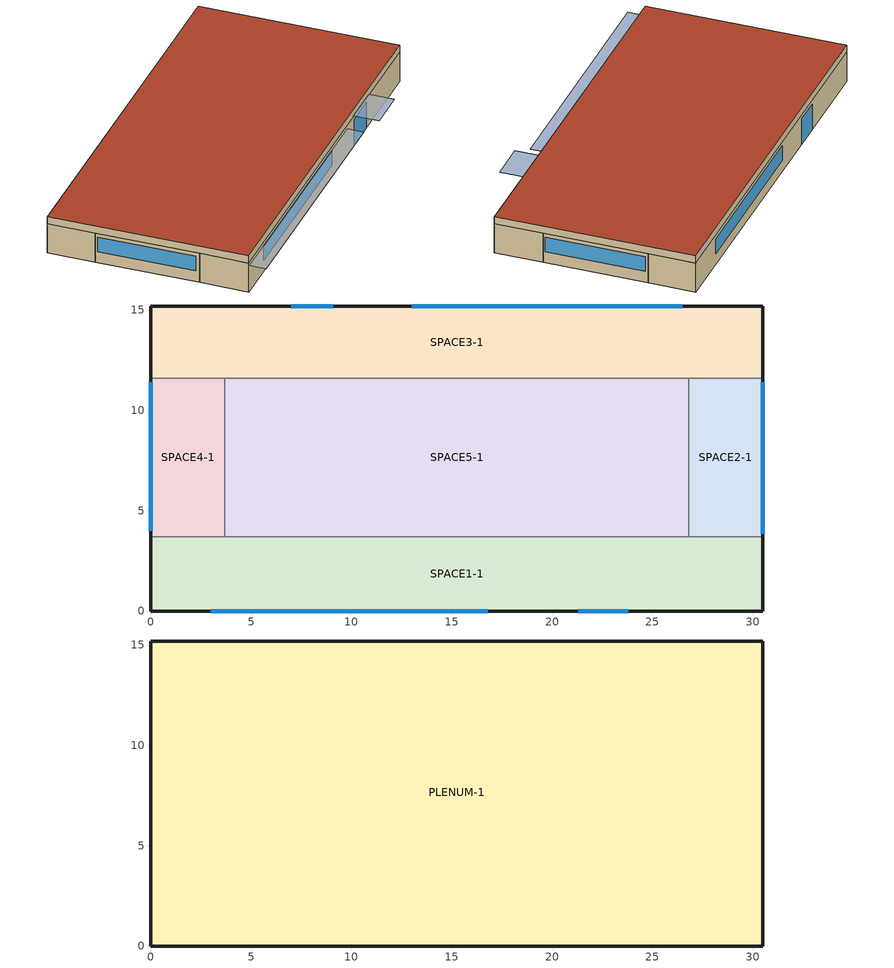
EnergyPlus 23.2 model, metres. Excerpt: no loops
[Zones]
SPACE3-1
 floor ground (FLOOR-SLAB-1): 30.5,11.6 0,11.6 0,15.2 30.5,15.2 z0
 wall outside (WALL-1): 30.5,11.6 30.5,15.2 0,15.2 0,11.6 z0:2.4
 wall to SPACE2-1 (INT-WALL-1): 26.8,11.6 30.5,11.6 z0:2.4
 wall to SPACE4-1 (INT-WALL-1): 0,11.6 3.7,11.6 z0:2.4
 wall to SPACE5-1 (INT-WALL-1): 3.7,11.6 26.8,11.6 z0:2.4
 window (Sgl Grey 3mm): 9.1,15.2 7,15.2 z0:2.1
 window (Dbl Clr 3mm/13mm Air): 26.5,15.2 13,15.2 z0.9:2.1
SPACE1-1
 floor ground (FLOOR-SLAB-1): 30.5,3.7 30.5,0 0,0 0,3.7 z0
 wall outside (WALL-1): 0,3.7 0,0 30.5,0 30.5,3.7 z0:2.4
 wall to SPACE2-1 (INT-WALL-1): 30.5,3.7 26.8,3.7 z0:2.4
 wall to SPACE4-1 (INT-WALL-1): 3.7,3.7 0,3.7 z0:2.4
 wall to SPACE5-1 (INT-WALL-1): 26.8,3.7 3.7,3.7 z0:2.4
 window (Sgl Grey 3mm): 21.3,0 23.8,0 z0:2.1
 window (Dbl Clr 3mm/13mm Air): 3,0 16.8,0 z0.9:2.1
SPACE2-1
 floor ground (FLOOR-SLAB-1): 26.8,11.6 30.5,11.6 30.5,3.7 26.8,3.7 z0
 wall outside (WALL-1): 30.5,3.7 30.5,11.6 z0:2.4
 wall to SPACE5-1 (INT-WALL-1): 26.8,11.6 26.8,3.7 z0:2.4
 window (Dbl Clr 3mm/13mm Air): 30.5,3.85 30.5,11.4 z0.9:2.1
SPACE4-1
 floor ground (FLOOR-SLAB-1): 3.7,3.7 0,3.7 0,11.6 3.7,11.6 z0
 wall outside (WALL-1): 0,11.6 0,3.7 z0:2.4
 wall to SPACE5-1 (INT-WALL-1): 3.7,3.7 3.7,11.6 z0:2.4
 window (Dbl Clr 3mm/13mm Air): 0,11.4 0,4 z0.9:2.1
SPACE5-1
 floor ground (FLOOR-SLAB-1): 26.8,11.6 26.8,3.7 3.7,3.7 3.7,11.6 z0
PLENUM-1
 floor to SPACE1-1 (CLNG-1): 30.5,3.7 30.5,0 0,0 0,3.7 z2.4
 floor to SPACE2-1 (CLNG-1): 26.8,11.6 30.5,11.6 30.5,3.7 26.8,3.7 z2.4
 floor to SPACE3-1 (CLNG-1): 30.5,11.6 0,11.6 0,15.2 30.5,15.2 z2.4
 floor to SPACE4-1 (CLNG-1): 3.7,3.7 0,3.7 0,11.6 3.7,11.6 z2.4
 floor to SPACE5-1 (CLNG-1): 26.8,11.6 26.8,3.7 3.7,3.7 3.7,11.6 z2.4
 wall outside (WALL-1): 30.5,15.2 0,15.2 0,0 30.5,0 30.5,15.2 z2.4:3
 roof outside (ROOF-1): 0,15.2 0,0 30.5,0 30.5,15.2 z3
shading: 0,-1.3 0,0 19.8,0 19.8,-1.3 z2.2; 21,-2 21,0 24.1,0 24.1,-2 z2.6
[Building]
Building: Loads convergence tolerance value=0.04; Minimum number of warmup days=6; North axis=30; Solar distribution=FullExterior; Temperature convergence tolerance value=0.4; Terrain=City
[Site:GroundTemperature:BuildingSurface]
20.03, 20.03, 20.13, 20.3, 20.43, 20.52, 20.62, 20.77, 20.78, 20.55, 20.44, 20.2
[Site:Location]
CHICAGO_IL_USA TMY2-94846: Elevation=190; Latitude=41.78; Longitude=-87.75; Time zone=-6
[SizingPeriod:DesignDay] Barometric pressure=99063; Day of month=21; Daylight saving time indicator=No; Humidity condition type=WetBulb; Rain indicator=No; Snow indicator=No; Solar model indicator=ASHRAEClearSky
Name | Daily dry bulb temperature range | Day type | Maximum dry bulb temperature | Month | Sky clearness | Wetbulb or dewpoint at maximum dry bulb | Wind direction | Wind speed
CHICAGO_IL_USA Annual Cooling 1% Design Conditions DB/MCWB | 10.7 | SummerDesignDay | 31.5 | 7 | 1 | 23 | 230 | 5.3
CHICAGO_IL_USA Annual Heating 99% Design Conditions DB | 0 | WinterDesignDay | -17.3 | 1 | 0 | -17.3 | 270 | 4.9
[Construction]
CLNG-1: MAT-CLNG-1
Dbl Clr 3mm/13mm Air: CLEAR 3MM, AIR 13MM, CLEAR 3MM
FLOOR-SLAB-1: CC03
INT-WALL-1: GP02, AL21, GP02
ROOF-1: RG01, BR01, IN46, WD01
Sgl Grey 3mm: GREY 3MM
WALL-1: WD01, PW03, IN02, GP01
[Material] Thermal absorptance=0.9
Name | Conductivity | Density | Roughness | Solar absorptance | Specific heat | Thickness | Visible absorptance
BR01 | 0.162 | 1121 | VeryRough | 0.7 | 1464 | 0.0095 | 0.7
CC03 | 1.31 | 2243 | MediumRough | 0.65 | 837 | 0.1016 | 0.65
GP01 | 0.16 | 801 | MediumSmooth | 0.75 | 837 | 0.0127 | 0.75
GP02 | 0.16 | 801 | MediumSmooth | 0.75 | 837 | 0.0159 | 0.75
IN02 | 0.043 | 10 | Rough | 0.75 | 837 | 0.0901 | 0.75
IN46 | 0.023 | 24 | VeryRough | 0.5 | 1590 | 0.0762 | 0.5
PW03 | 0.115 | 545 | MediumSmooth | 0.78 | 1213 | 0.0127 | 0.78
RG01 | 1.442 | 881 | Rough | 0.65 | 1674 | 0.0127 | 0.65
WD01 | 0.115 | 513 | MediumSmooth | 0.78 | 1381 | 0.0191 | 0.78
[Material:AirGap]
AL21: Thermal resistance=0.157
[Material:NoMass]
MAT-CLNG-1: Roughness=Rough; Solar absorptance=0.65; Thermal absorptance=0.65; Thermal resistance=0.652259; Visible absorptance=0.65
[WindowMaterial:Gas]
AIR 13MM: Gas type=Air; Thickness=0.0127
[WindowMaterial:Glazing] Back side infrared hemispherical emissivity=0.84; Conductivity=0.9; Front side infrared hemispherical emissivity=0.84; Infrared transmittance at normal incidence=0; Optical data type=SpectralAverage; Thickness=0.003
Name | Back side solar reflectance at normal incidence | Back side visible reflectance at normal incidence | Front side solar reflectance at normal incidence | Front side visible reflectance at normal incidence | Solar transmittance at normal incidence | Visible transmittance at normal incidence
CLEAR 3MM | 0.075 | 0.081 | 0.075 | 0.081 | 0.837 | 0.898
GREY 3MM | 0.061 | 0.061 | 0.061 | 0.061 | 0.626 | 0.611
[AvailabilityManager:Scheduled]
VAV SYS 1 Availability 1: Schedule=FanAvailSched
[ElectricEquipment] Design level calculation method=EquipmentLevel; Fraction latent=0; Fraction lost=0; Fraction radiant=0.3; Schedule=EQUIP-1
Name | Design level | Zone or zonelist or space or spacelist
SPACE1-1 ElecEq 1 | 1056 | SPACE1-1
SPACE2-1 ElecEq 1 | 456 | SPACE2-1
SPACE3-1 ElecEq 1 | 1056 | SPACE3-1
SPACE4-1 ElecEq 1 | 456 | SPACE4-1
SPACE5-1 ElecEq 1 | 1976 | SPACE5-1
[Lights] Design level calculation method=LightingLevel; End use subcategory=GeneralLights; Fraction radiant=0.59; Fraction replaceable=0; Fraction visible=0.2; Return air fraction=0; Schedule=LIGHTS-1
Name | Lighting level | Zone or zonelist or space or spacelist
SPACE1-1 Lights 1 | 1584 | SPACE1-1
SPACE2-1 Lights 1 | 684 | SPACE2-1
SPACE3-1 Lights 1 | 1584 | SPACE3-1
SPACE4-1 Lights 1 | 684 | SPACE4-1
SPACE5-1 Lights 1 | 2964 | SPACE5-1
[People] Activity level schedule=ActSchd; Fraction radiant=0.3; Number of people calculation method=People; Number of people schedule=OCCUPY-1
Name | Number of people | Zone or zonelist or space or spacelist
SPACE1-1 People 1 | 11 | SPACE1-1
SPACE2-1 People 1 | 5 | SPACE2-1
SPACE3-1 People 1 | 11 | SPACE3-1
SPACE4-1 People 1 | 5 | SPACE4-1
SPACE5-1 People 1 | 20 | SPACE5-1
[SetpointManager:Scheduled] Control variable=Temperature
Name | Schedule | Setpoint node or nodelist
VAV SYS 1 Heating Coil Air Temp Manager | Heating Supply Air Temp Sch | VAV SYS 1 Heating Supply Air Temp Nodes
VAV SYS 1 Supply Air Temp Manager | Seasonal Reset Supply Air Temp Sch | VAV SYS 1 Supply Air Temp Nodes
[Zone] Multiplier=1; Type=1; Volume=Autocalculate
Name | Ceiling height
PLENUM-1 | 0.6096
SPACE1-1; SPACE2-1; SPACE3-1; SPACE4-1; SPACE5-1 | 2.4384
[ZoneInfiltration:DesignFlowRate] Constant term coefficient=0; Design flow rate calculation method=Flow/Zone; Schedule=INFIL-SCH; Temperature term coefficient=0; Velocity squared term coefficient=0; Velocity term coefficient=0.2237
Name | Design flow rate | Zone or zonelist or space or spacelist
SPACE1-1 Infil 1 | 0.0167 | SPACE1-1
SPACE2-1 Infil 1 | 0.00717 | SPACE2-1
SPACE3-1 Infil 1 | 0.0167 | SPACE3-1
SPACE4-1 Infil 1 | 0.00717 | SPACE4-1
SPACE5-1 Infil 1 | 0.031089 | SPACE5-1
[Schedule:Compact]
ACTSCHD: Through: 12/31, For: AllDays, Until: 24:00, 117.24
EQUIP-1: Through: 12/31, For: Weekdays, Until: 8:00, 0.02, Until: 9:00, 0.4, Until: 14:00, 0.9, Until: 15:00, 0.8, Until: 16:00, 0.7, Until: 18:00, 0.5, Until: 20:00, 0.3, Until: 24:00, 0.02, For: Weekends Holiday, Until: 24:00, 0.2, For: SummerDesignDay, Until: 8:00, 0.02, Until: 9:00, 0.4, Until: 14:00, 0.9, Until: 15:00, 0.8, Until: 16:00, 0.7, Until: 18:00, 0.5, Until: 20:00, 0.3, Until: 24:00, 0.02, For: WinterDesignDay, Until: 24:00, 0.2, For: CustomDay1 CustomDay2, Until: 8:00, 0.02, Until: 9:00, 0.4, Until: 14:00, 0.9, Until: 15:00, 0.8, Until: 16:00, 0.7, Until: 18:00, 0.5, Until: 20:00, 0.3, Until: 24:00, 0.02
FANAVAILSCHED: Through: 3/31, For: AllDays, Until: 24:00, 1, Through: 9/30, For: Weekdays, Until: 7:00, 0, Until: 17:00, 1, Until: 24:00, 0, For: Weekends Holiday, Until: 24:00, 0, For: SummerDesignDay WinterDesignDay, Until: 24:00, 1, For: CustomDay1 CustomDay2, Until: 24:00, 0, Through: 12/31, For: AllDays, Until: 24:00, 1
HEATING SUPPLY AIR TEMP SCH: Through: 3/31, For: AllDays, Until: 24:00, 15, Through: 9/30, For: AllDays, Until: 24:00, 12, Through: 12/31, For: AllDays, Until: 24:00, 15
INFIL-SCH: Through: 3/31, For: AllDays, Until: 24:00, 1, Through: 10/31, For: AllDays, Until: 24:00, 0, Through: 12/31, For: AllDays, Until: 24:00, 1
LIGHTS-1: Through: 12/31, For: Weekdays, Until: 8:00, 0.05, Until: 9:00, 0.9, Until: 10:00, 0.95, Until: 11:00, 1, Until: 12:00, 0.95, Until: 13:00, 0.8, Until: 14:00, 0.9, Until: 18:00, 1, Until: 19:00, 0.6, Until: 21:00, 0.2, Until: 24:00, 0.05, For: Weekends Holiday, Until: 24:00, 0.05, For: SummerDesignDay, Until: 8:00, 0.05, Until: 9:00, 0.9, Until: 10:00, 0.95, Until: 11:00, 1, Until: 12:00, 0.95, Until: 13:00, 0.8, Until: 14:00, 0.9, Until: 18:00, 1, Until: 19:00, 0.6, Until: 21:00, 0.2, Until: 24:00, 0.05, For: WinterDesignDay, Until: 24:00, 0.05, For: CustomDay1 CustomDay2, Until: 8:00, 0.05, Until: 9:00, 0.9, Until: 10:00, 0.95, Until: 11:00, 1, Until: 12:00, 0.95, Until: 13:00, 0.8, Until: 14:00, 0.9, Until: 18:00, 1, Until: 19:00, 0.6, Until: 21:00, 0.2, Until: 24:00, 0.05
OCCUPY-1: Through: 12/31, For: Weekdays, Until: 8:00, 0, Until: 11:00, 1, Until: 12:00, 0.8, Until: 13:00, 0.4, Until: 14:00, 0.8, Until: 18:00, 1, Until: 19:00, 0.5, Until: 21:00, 0.1, Until: 24:00, 0, For: Weekends Holiday, Until: 24:00, 0, For: SummerDesignDay, Until: 8:00, 0, Until: 11:00, 1, Until: 12:00, 0.8, Until: 13:00, 0.4, Until: 14:00, 0.8, Until: 18:00, 1, Until: 19:00, 0.5, Until: 21:00, 0.1, Until: 24:00, 0, For: WinterDesignDay, Until: 24:00, 0, For: CustomDay1 CustomDay2, Until: 8:00, 0, Until: 11:00, 1, Until: 12:00, 0.8, Until: 13:00, 0.4, Until: 14:00, 0.8, Until: 18:00, 1, Until: 19:00, 0.5, Until: 21:00, 0.1, Until: 24:00, 0
SEASONAL RESET SUPPLY AIR TEMP SCH: Through: 3/31, For: AllDays, Until: 24:00, 16, Through: 9/30, For: AllDays, Until: 24:00, 13, Through: 12/31, For: AllDays, Until: 24:00, 16
